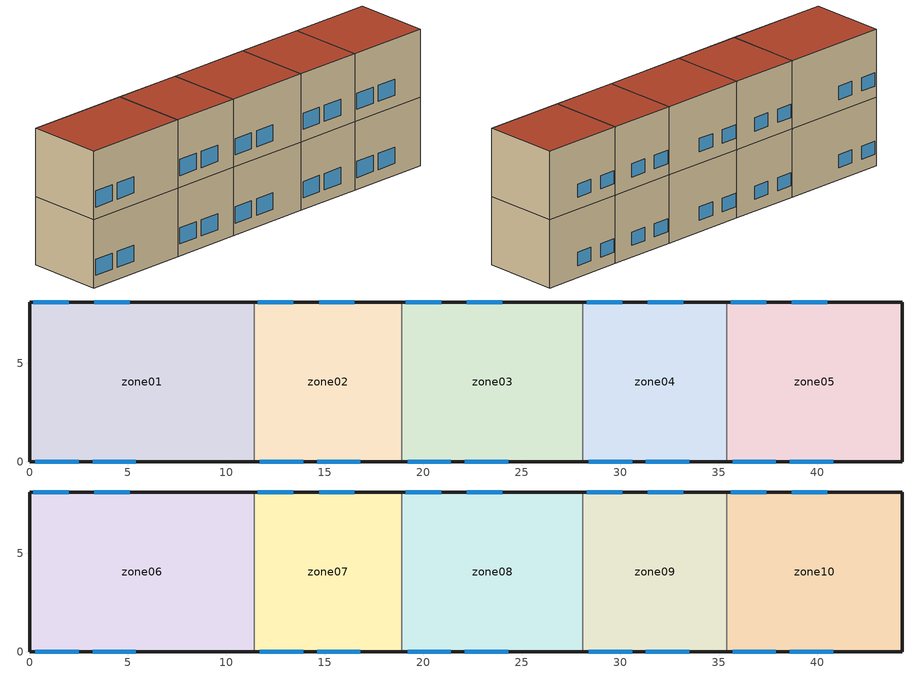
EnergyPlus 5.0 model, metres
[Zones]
zone01
 floor ground (GROUND_FLOOR): 0,0 0,8.1 11.4,8.1 11.4,0 z0
 wall outside (EXT_WALL): 11.4,8.1 0,8.1 0,0 11.4,0 z0:7.2
 wall to zone02 (ADJ_WALL): 11.4,0 11.4,8.1 z0:7.2
 window (EXT_WINDOW1): 0.3,0 2.5,0 / 3.2,0 5.4,0 z1.25:2.95; 2,8.1 0.2,8.1 / 5.1,8.1 3.3,8.1 z1.25:2.65
 ceiling to zone06 (ADJ_CEILING): 11.4,0 11.4,8.1 0,8.1 0,0 z7.2
zone02
 floor ground (GROUND_FLOOR): 11.4,0 11.4,8.1 18.9,8.1 18.9,0 z0
 wall outside (EXT_WALL): 18.9,8.1 11.4,8.1 / 11.4,0 18.9,0 z0:7.2
 wall to zone03 (ADJ_WALL): 18.9,0 18.9,8.1 z0:7.2
 wall to zone01 (ADJ_WALL): 11.4,8.1 11.4,0 z0:7.2
 window (EXT_WINDOW1): 11.7,0 13.9,0 / 14.6,0 16.8,0 z1.25:2.95; 13.4,8.1 11.6,8.1 / 16.5,8.1 14.7,8.1 z1.25:2.65
 ceiling to zone07 (ADJ_CEILING): 18.9,0 18.9,8.1 11.4,8.1 11.4,0 z7.2
zone03
 floor ground (GROUND_FLOOR): 18.9,0 18.9,8.1 28.1,8.1 28.1,0 z0
 wall outside (EXT_WALL): 28.1,8.1 18.9,8.1 / 18.9,0 28.1,0 z0:7.2
 wall to zone04 (ADJ_WALL): 28.1,0 28.1,8.1 z0:7.2
 wall to zone02 (ADJ_WALL): 18.9,8.1 18.9,0 z0:7.2
 window (EXT_WINDOW1): 19.2,0 21.4,0 / 22.1,0 24.3,0 z1.25:2.95; 20.9,8.1 19.1,8.1 / 24,8.1 22.2,8.1 z1.25:2.65
 ceiling to zone08 (ADJ_CEILING): 28.1,0 28.1,8.1 18.9,8.1 18.9,0 z7.2
zone04
 floor ground (GROUND_FLOOR): 28.1,0 28.1,8.1 35.4,8.1 35.4,0 z0
 wall outside (EXT_WALL): 35.4,8.1 28.1,8.1 / 28.1,0 35.4,0 z0:7.2
 wall to zone05 (ADJ_WALL): 35.4,0 35.4,8.1 z0:7.2
 wall to zone03 (ADJ_WALL): 28.1,8.1 28.1,0 z0:7.2
 window (EXT_WINDOW1): 28.4,0 30.6,0 / 31.3,0 33.5,0 z1.25:2.95; 30.1,8.1 28.3,8.1 / 33.2,8.1 31.4,8.1 z1.25:2.65
 ceiling to zone09 (ADJ_CEILING): 35.4,0 35.4,8.1 28.1,8.1 28.1,0 z7.2
zone05
 floor ground (GROUND_FLOOR): 35.4,0 35.4,8.1 44.3,8.1 44.3,0 z0
 wall outside (EXT_WALL): 35.4,0 44.3,0 44.3,8.1 35.4,8.1 z0:7.2
 wall to zone04 (ADJ_WALL): 35.4,8.1 35.4,0 z0:7.2
 window (EXT_WINDOW1): 35.7,0 37.9,0 / 38.6,0 40.8,0 z1.25:2.95; 37.4,8.1 35.6,8.1 / 40.5,8.1 38.7,8.1 z1.25:2.65
 ceiling to zone10 (ADJ_CEILING): 44.3,0 44.3,8.1 35.4,8.1 35.4,0 z7.2
zone06
 floor to zone01 (ADJ_CEILING): 0,0 0,8.1 11.4,8.1 11.4,0 z7.2
 wall outside (EXT_WALL): 11.4,8.1 0,8.1 0,0 11.4,0 z7.2:14.4
 wall to zone07 (ADJ_WALL): 11.4,0 11.4,8.1 z7.2:14.4
 window (EXT_WINDOW1): 0.3,0 2.5,0 / 3.2,0 5.4,0 z8.45:10.15; 2,8.1 0.2,8.1 / 5.1,8.1 3.3,8.1 z8.45:9.85
 roof outside (EXT_ROOF): 11.4,0 11.4,8.1 0,8.1 0,0 z14.4
zone07
 floor to zone02 (ADJ_CEILING): 11.4,0 11.4,8.1 18.9,8.1 18.9,0 z7.2
 wall outside (EXT_WALL): 18.9,8.1 11.4,8.1 / 11.4,0 18.9,0 z7.2:14.4
 wall to zone08 (ADJ_WALL): 18.9,0 18.9,8.1 z7.2:14.4
 wall to zone06 (ADJ_WALL): 11.4,8.1 11.4,0 z7.2:14.4
 window (EXT_WINDOW1): 11.7,0 13.9,0 / 14.6,0 16.8,0 z8.45:10.15; 13.4,8.1 11.6,8.1 / 16.5,8.1 14.7,8.1 z8.45:9.85
 roof outside (EXT_ROOF): 18.9,0 18.9,8.1 11.4,8.1 11.4,0 z14.4
zone08
 floor to zone03 (ADJ_CEILING): 18.9,0 18.9,8.1 28.1,8.1 28.1,0 z7.2
 wall outside (EXT_WALL): 28.1,8.1 18.9,8.1 / 18.9,0 28.1,0 z7.2:14.4
 wall to zone09 (ADJ_WALL): 28.1,0 28.1,8.1 z7.2:14.4
 wall to zone07 (ADJ_WALL): 18.9,8.1 18.9,0 z7.2:14.4
 window (EXT_WINDOW1): 19.2,0 21.4,0 / 22.1,0 24.3,0 z8.45:10.15; 20.9,8.1 19.1,8.1 / 24,8.1 22.2,8.1 z8.45:9.85
 roof outside (EXT_ROOF): 28.1,0 28.1,8.1 18.9,8.1 18.9,0 z14.4
zone09
 floor to zone04 (ADJ_CEILING): 28.1,0 28.1,8.1 35.4,8.1 35.4,0 z7.2
 wall outside (EXT_WALL): 35.4,8.1 28.1,8.1 / 28.1,0 35.4,0 z7.2:14.4
 wall to zone10 (ADJ_WALL): 35.4,0 35.4,8.1 z7.2:14.4
 wall to zone08 (ADJ_WALL): 28.1,8.1 28.1,0 z7.2:14.4
 window (EXT_WINDOW1): 28.4,0 30.6,0 / 31.3,0 33.5,0 z8.45:10.15; 30.1,8.1 28.3,8.1 / 33.2,8.1 31.4,8.1 z8.45:9.85
 roof outside (EXT_ROOF): 35.4,0 35.4,8.1 28.1,8.1 28.1,0 z14.4
zone10
 floor to zone05 (ADJ_CEILING): 35.4,0 35.4,8.1 44.3,8.1 44.3,0 z7.2
 wall outside (EXT_WALL): 35.4,0 44.3,0 44.3,8.1 35.4,8.1 z7.2:14.4
 wall to zone09 (ADJ_WALL): 35.4,8.1 35.4,0 z7.2:14.4
 window (EXT_WINDOW1): 35.7,0 37.9,0 / 38.6,0 40.8,0 z8.45:10.15; 37.4,8.1 35.6,8.1 / 40.5,8.1 38.7,8.1 z8.45:9.85
 roof outside (EXT_ROOF): 44.3,0 44.3,8.1 35.4,8.1 35.4,0 z14.4
[Building]
TRNSYS18: North Axis {deg}=0; Terrain=City; Loads Convergence Tolerance Value=0; Temperature Convergence Tolerance Value {deltaC}=0; Solar Distribution=FullInteriorAndExterior; Maximum Number of Warmup Days=0
[Site:Location]
not used: Latitude {deg}=0; Longitude {deg}=0; Time Zone {hr}=0; Elevation {m}=0
[Construction]
GROUND_FLOOR; EXT_WALL; EXT_ROOF; ADJ_WALL; ADJ_CEILING; EXT_WINDOW1: 
[WindowProperty:ShadingControl]
ESHADE=0; ISHADE=INPUT 1*MAX_ISHADE : SHADECNTRL=ISHADE_INTERNAL
[SurfaceProperty:OtherSideCoefficients]
BOUNDARY=IDENTICAL; BOUNDARY=INPUT 1*TBOUNDARY; BOUNDARY=INPUT 1*TBOUNDARY_2; BOUNDARY=INPUT 1*TBOUNDARY_3; BOUNDARY=INPUT 1*TGROUND; BOUNDARY=20; BOUNDARY=15
[Zone] Multiplier=1
zone01; zone02; zone03; zone04; zone05; zone06; zone07; zone08; zone09; zone10
